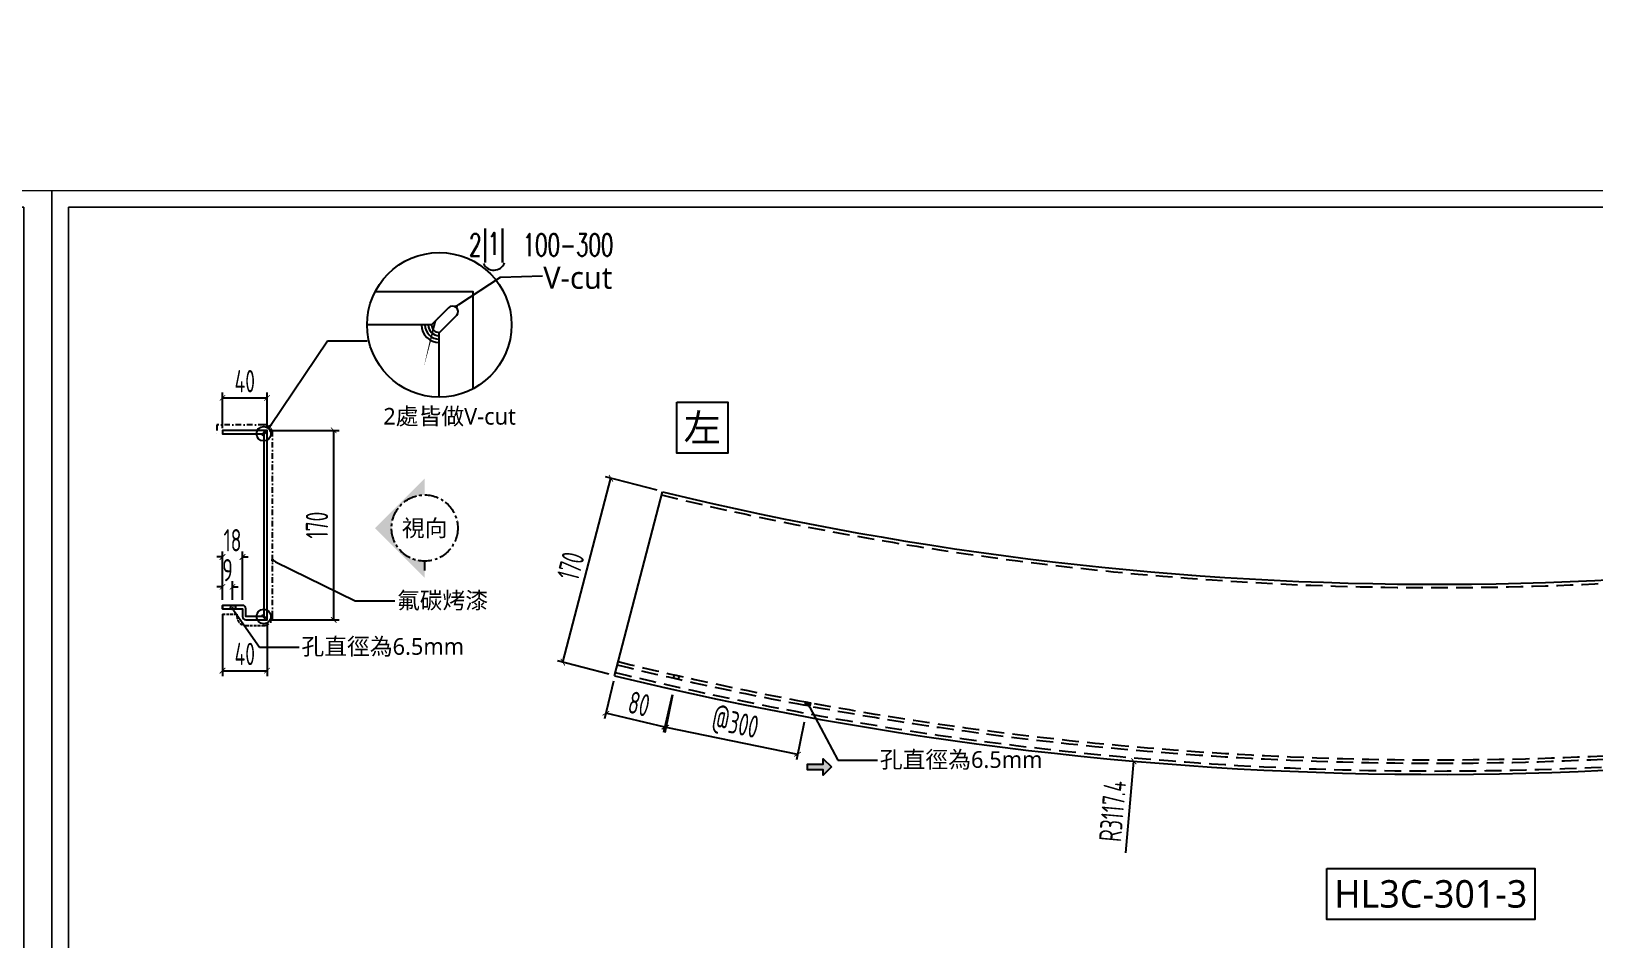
# Model space of a CAD drawing. Extents: x -3378 to 102197, y -3799 to 48702.
# Drawn here: x 26666 to 28068, y -1693 to -879 of the extents above; entities that cross this region are included whole.
import ezdxf
from ezdxf import colors
from ezdxf.entities.mleader import LeaderData, LeaderLine
from ezdxf.enums import TextEntityAlignment as Align
from ezdxf.math import Vec2, Vec3

# ---------------------------------------------------------------- set-up
doc = ezdxf.new("R2010")
doc.units = 0
doc.set_wipeout_variables(frame=1)
for name, pattern in [('CENTER', [2, 1.25, -0.25, 0.25, -0.25]), ('DASH', [0.35, 0.25, -0.1]), ('DASHDOT', [1, 0.5, -0.25, 0, -0.25]), ('HIDDEN', [0.375, 0.25, -0.125])]:
    doc.linetypes.add(name, pattern=pattern)
for name, color, linetype in [('BZ_标注', 4, 'Continuous'), ('DIM', 173, 'Continuous'), ('GM_ANNO_LABL', 4, 'Continuous'), ('GM_ANNO_TEXT', 7, 'Continuous'), ('噴塗面', 6, 'DASHDOT'), ('註解NOTE', 60, 'Continuous'), ('金屬面材 METAL PANEL', 2, 'Continuous'), ('隱藏線 HIDDEN', 8, 'HIDDEN')]:
    doc.layers.add(name, color=color, linetype=linetype)
doc.layers.add('GM_CNST', color=171, linetype='Continuous', lineweight=5, plot=False)
doc.styles.add('CHINESE', font='ros1.shx', dxfattribs={"width": 0.75, "bigfont": 'hztxt.shx'})
doc.styles.add('GM', font='')
doc.styles.get("Standard").update_dxf_attribs({"font": 'romans.shx', "bigfont": 'chinese.shx'})
doc.styles.get('GM').set_extended_font_data('Microsoft JhengHei')
doc.dimstyles.new('F-05', dxfattribs={"dimscale": 5, "dimtxt": 4, "dimasz": 1, "dimexe": 1, "dimexo": 1, "dimgap": 1, "dimtad": 1, "dimdec": 1, "dimzin": 12, "dimdsep": 46, "dimtxsty": 'CHINESE', "dimblk": 'ARCHTICK', "dimcen": 0, "dimclrd": 4, "dimclre": 4, "dimclrt": 1, "dimadec": 0, "dimazin": 3, "dimtfac": 1, "dimtdec": 1, "dimtix": 1, "dimtofl": 0, "dimtmove": 2, "dimatfit": 3, "dimfxl": 1, "dimtolj": 1, "dimtzin": 0, "dimarcsym": 0})

# ---------------------------------------------------------------- blocks, each defined once
blk = doc.blocks.new('TK')
at = {"lineweight": 0}
blk.add_3dface([(3.000000000000114, 4.999999999992838), (415, 4.999999999992838), (415, 293.999999999993), (3.000000000000114, 293.999999999993)], dxfattribs=at)
at = {"layer": 'GM_CNST'}
blk.add_lwpolyline([(3.000000000000114, 293.999999999993), (415, 293.999999999993), (415, 30.55267623773409), (3.000000000000114, 30.55267623773409)], close=True, dxfattribs=at)
at = {"layer": 'GM_CNST', "linetype": 'Continuous', "lineweight": 0}
blk.add_3dface([(420, -7.16227077646181e-12), (1.13686837721616e-13, -7.16227077646181e-12), (1.13686837721616e-13, 296.999999999993), (420, 296.999999999993)], dxfattribs=at)
at = {"layer": 'GM_ANNO_TEXT', "style": 'GM'}
for tag, height, p in [('繪圖者', 2.555267623773898, (109.2962297695686, 23.04775065600563)), ('比例尺', 2.555267623773897, (166.7122553317968, 23.04320999066124)), ('設計者', 2.555267623773898, (109.2962297695686, 9.56077626247145)), ('單位', 2.555267623773898, (138.4909817655589, 9.623054695839642)), ('日期', 2.555267623773897, (166.6151640072021, 9.446327627047253))]:
    blk.add_attdef(tag, text='', height=height, dxfattribs=at).set_placement(p, align=Align.CENTER)
for tag, height, p in [('業主', 2.555267623773898, (283.4335366898506, 26.37083240968798)), ('圖名', 2.555267623773897, (283.4757817988666, 9.138447862955331))]:
    blk.add_attdef(tag, text='', height=height, dxfattribs=at).set_placement(p, align=Align.MIDDLE_LEFT)
for p in [(389.4536763459182, 19.368876838853), (359.7766075519248, 12.56057818498823), (389.4536763459182, 13.69050434240501), (389.4536763459182, 8.012131843454085)]:
    blk.add_attdef('加工編號', text='', height=2.555267623773897, dxfattribs=at).set_placement(p, align=Align.MIDDLE)
blk = doc.blocks.new('_ArchTick')
at = {"color": 0, "linetype": 'ByBlock', "const_width": 0.15}
blk.add_lwpolyline([(-0.5, -0.5), (0.5, 0.5)], dxfattribs=at)
blk = doc.blocks.new('*D1423')
at = {"layer": 'Defpoints', "color": 0, "ltscale": 10, "transparency": 16777216}
for p in [(27186.3035254557, -1280.083989134069), (27232.5390957901, -1292.175132041215), (27189.39545671948, -1457.15298186493)]:
    blk.add_point(p, dxfattribs=at)
at = {"layer": 'DIM', "color": 4, "lineweight": -2, "ltscale": 10, "transparency": 16777216}
for p, q in [((27143.15988638507, -1445.061838957784), (27186.3035254557, -1280.083989134069)), ((27227.70176899649, -1290.91011445568), (27181.46619866207, -1278.818971548534)), ((27184.55812992586, -1455.887964279395), (27138.32255959145, -1443.796821372249))]:
    blk.add_line(p, q, dxfattribs=at)
at = {"layer": 'DIM', "color": 4, "lineweight": -2, "ltscale": 10, "transparency": 16777216, "xscale": 5, "yscale": 5, "zscale": 5}
for p, rotation in [((27186.3035254557, -1280.083989134069), 75.34468369098113), ((27143.15988638507, -1445.061838957784), 255.3446836909811)]:
    blk.add_blockref('_ArchTick', p, dxfattribs=dict(at, rotation=rotation))
at = {"layer": 'DIM', "color": 1, "ltscale": 10, "transparency": 16777216, "insert": (27150.21972553951, -1358.77786128932), "char_height": 20, "attachment_point": 5, "rotation": 75.34468369098113, "style": 'CHINESE'}
blk.add_mtext('\\A1;170', dxfattribs=at)
blk = doc.blocks.new('*U1306')
blk.add_wipeout([(-6.534498067916333, 1.5999999999998806), (6.534498067916335, 1.5999999999998806), (6.534498067916335, -1.5999999999999162), (-6.534498067916333, -1.5999999999999162)])
blk.add_lwpolyline([(-6.534498067916334, 1.599999999999872), (6.534498067916334, 1.599999999999872), (6.534498067916334, -1.599999999999925), (-6.534498067916334, -1.599999999999925)], close=True)
at = {"layer": 'GM_ANNO_TEXT', "ltscale": 0.3, "style": 'GM', "flags": 8}
blk.add_attdef('01', text='', height=1.725, dxfattribs=at).set_placement((2.220446049250313e-16, -2.509104035652854e-14), align=Align.MIDDLE_CENTER)
blk = doc.blocks.new('*D1425')
at = {"layer": 'Defpoints', "color": 0, "ltscale": 10, "transparency": 16777216}
for p in [(27926.94974592774, 1571.772891978322), (27655.55851344416, -1533.822876581991)]:
    blk.add_point(p, dxfattribs=at)
at = {"layer": 'DIM', "color": 4, "lineweight": -2, "ltscale": 10, "transparency": 16777216}
blk.add_line((27648.37639005451, -1616.009658387923), (27655.55851344416, -1533.822876581991), dxfattribs=at)
at = {"layer": 'DIM', "color": 4, "lineweight": -2, "ltscale": 10, "transparency": 16777216, "xscale": 5, "yscale": 5, "zscale": 5, "rotation": 85.00573428005329}
blk.add_blockref('_ArchTick', (27655.55851344416, -1533.822876581991), dxfattribs=at)
at = {"layer": 'DIM', "color": 1, "ltscale": 10, "transparency": 16777216, "insert": (27636.58912030646, -1578.591443947803), "char_height": 20, "attachment_point": 5, "rotation": 85.00573428005329, "style": 'CHINESE'}
blk.add_mtext('\\A1;R3117.4', dxfattribs=at)
blk = doc.blocks.new('*D1435')
at = {"layer": 'Defpoints', "color": 0, "ltscale": 10, "transparency": 16777216}
for p in [(26874.64152820777, -1237.117929313973), (26937.44426081052, -1237.117929313973), (26874.64152945817, -1407.117929192319)]:
    blk.add_point(p, dxfattribs=at)
at = {"layer": 'DIM', "color": 4, "lineweight": -2, "ltscale": 10, "transparency": 16777216}
for p, q in [((26879.64152820777, -1237.117929313973), (26942.44426081052, -1237.117929313973)), ((26937.44426081052, -1407.117929192319), (26937.44426081052, -1237.117929313973)), ((26879.64152945817, -1407.117929192319), (26942.44426081052, -1407.117929192319))]:
    blk.add_line(p, q, dxfattribs=at)
at = {"layer": 'DIM', "color": 4, "lineweight": -2, "ltscale": 10, "transparency": 16777216, "xscale": 5, "yscale": 5, "zscale": 5}
for p, rotation in [((26937.44426081052, -1237.117929313973), 90), ((26937.44426081052, -1407.117929192319), 270)]:
    blk.add_blockref('_ArchTick', p, dxfattribs=dict(at, rotation=rotation))
at = {"layer": 'DIM', "color": 1, "ltscale": 10, "transparency": 16777216, "insert": (26922.44426081051, -1322.117929253153), "char_height": 20, "attachment_point": 5, "rotation": 90, "style": 'CHINESE'}
blk.add_mtext('\\A1;170', dxfattribs=at)
blk = doc.blocks.new('*D1436')
at = {"layer": 'Defpoints', "color": 0, "ltscale": 10, "transparency": 16777216}
for p in [(26855.64088837004, -1350.691729351132), (26837.64152911172, -1394.117929476604), (26855.64088837004, -1394.117929476721)]:
    blk.add_point(p, dxfattribs=at)
at = {"layer": 'DIM', "color": 4, "lineweight": -2, "ltscale": 10, "transparency": 16777216}
for p, q in [((26837.64152911172, -1389.117929476604), (26837.64152911172, -1345.691729351132)), ((26855.64088837004, -1389.117929476721), (26855.64088837004, -1345.691729351132)), ((26837.64152911172, -1350.691729351132), (26832.64152911172, -1350.691729351132)), ((26855.64088837004, -1350.691729351132), (26860.64088837004, -1350.691729351132))]:
    blk.add_line(p, q, dxfattribs=at)
at = {"layer": 'DIM', "color": 4, "lineweight": -2, "ltscale": 10, "transparency": 16777216, "xscale": 5, "yscale": 5, "zscale": 5}
blk.add_blockref('_ArchTick', (26837.64152911172, -1350.691729351132), dxfattribs=at)
at = {"layer": 'DIM', "color": 4, "lineweight": -2, "ltscale": 10, "transparency": 16777216, "xscale": 5, "yscale": 5, "zscale": 5, "rotation": 180}
blk.add_blockref('_ArchTick', (26855.64088837004, -1350.691729351132), dxfattribs=at)
at = {"layer": 'DIM', "color": 1, "ltscale": 10, "transparency": 16777216, "insert": (26846.64120874088, -1335.691729351132), "char_height": 20, "attachment_point": 5, "style": 'CHINESE'}
blk.add_mtext('\\A1;18', dxfattribs=at)
blk = doc.blocks.new('*D1437')
at = {"layer": 'Defpoints', "color": 0, "ltscale": 10, "transparency": 16777216}
for p in [(26837.64152911172, -1397.117929476604), (26877.64152945817, -1404.117929167056), (26877.64152945817, -1452.661575947714)]:
    blk.add_point(p, dxfattribs=at)
at = {"layer": 'DIM', "color": 4, "lineweight": -2, "ltscale": 10, "transparency": 16777216}
for p, q in [((26837.64152911172, -1402.117929476604), (26837.64152911172, -1457.661575947714)), ((26877.64152945817, -1409.117929167056), (26877.64152945817, -1457.661575947714)), ((26837.64152911172, -1452.661575947714), (26877.64152945817, -1452.661575947714))]:
    blk.add_line(p, q, dxfattribs=at)
at = {"layer": 'DIM', "color": 4, "lineweight": -2, "ltscale": 10, "transparency": 16777216, "xscale": 5, "yscale": 5, "zscale": 5, "rotation": 180}
blk.add_blockref('_ArchTick', (26837.64152911172, -1452.661575947714), dxfattribs=at)
at = {"layer": 'DIM', "color": 4, "lineweight": -2, "ltscale": 10, "transparency": 16777216, "xscale": 5, "yscale": 5, "zscale": 5}
blk.add_blockref('_ArchTick', (26877.64152945817, -1452.661575947714), dxfattribs=at)
at = {"layer": 'DIM', "color": 1, "ltscale": 10, "transparency": 16777216, "insert": (26857.64152928495, -1437.661575947714), "char_height": 20, "attachment_point": 5, "style": 'CHINESE'}
blk.add_mtext('\\A1;40', dxfattribs=at)
blk = doc.blocks.new('*D1438')
at = {"layer": 'Defpoints', "color": 0, "ltscale": 10, "transparency": 16777216}
for p in [(26877.64152820776, -1208.020422185829), (26837.6415290456, -1240.117940739554), (26877.64152820776, -1240.117940434546)]:
    blk.add_point(p, dxfattribs=at)
at = {"layer": 'DIM', "color": 4, "lineweight": -2, "ltscale": 10, "transparency": 16777216}
for p, q in [((26837.6415290456, -1235.117940739554), (26837.6415290456, -1203.020422185829)), ((26877.64152820776, -1235.117940434546), (26877.64152820776, -1203.020422185829)), ((26837.6415290456, -1208.020422185829), (26877.64152820776, -1208.020422185829))]:
    blk.add_line(p, q, dxfattribs=at)
at = {"layer": 'DIM', "color": 4, "lineweight": -2, "ltscale": 10, "transparency": 16777216, "xscale": 5, "yscale": 5, "zscale": 5, "rotation": 180}
blk.add_blockref('_ArchTick', (26837.6415290456, -1208.020422185829), dxfattribs=at)
at = {"layer": 'DIM', "color": 4, "lineweight": -2, "ltscale": 10, "transparency": 16777216, "xscale": 5, "yscale": 5, "zscale": 5}
blk.add_blockref('_ArchTick', (26877.64152820776, -1208.020422185829), dxfattribs=at)
at = {"layer": 'DIM', "color": 1, "ltscale": 10, "transparency": 16777216, "insert": (26857.64152862668, -1193.020422185829), "char_height": 20, "attachment_point": 5, "style": 'CHINESE'}
blk.add_mtext('\\A1;40', dxfattribs=at)
blk = doc.blocks.new('*D1444')
at = {"layer": 'Defpoints', "color": 0, "ltscale": 10, "transparency": 16777216}
for p in [(27638.42401451368, 1077.505544492975), (27322.88621424701, -1944.396727977043)]:
    blk.add_point(p, dxfattribs=at)
at = {"layer": 'DIM', "color": 4, "lineweight": -2, "ltscale": 10, "transparency": 16777216}
blk.add_line((27314.37032293573, -2025.953331604059), (27322.88621424701, -1944.396727977043), dxfattribs=at)
at = {"layer": 'DIM', "color": 4, "lineweight": -2, "ltscale": 10, "transparency": 16777216, "xscale": 5, "yscale": 5, "zscale": 5, "rotation": 84.03895140592896}
blk.add_blockref('_ArchTick', (27322.88621424701, -1944.396727977043), dxfattribs=at)
at = {"layer": 'DIM', "color": 1, "ltscale": 10, "transparency": 16777216, "insert": (27303.19011601867, -1988.590208430381), "char_height": 20, "attachment_point": 5, "rotation": 84.03895140592896, "style": 'CHINESE'}
blk.add_mtext('\\A1;R3038.3', dxfattribs=at)
blk = doc.blocks.new('grtgr')
for radius in [1.584042603144189, 1.284042603144189, 0.9840426031441893, 0.6840426031441893]:
    blk.add_arc((-2.120944675029023, -2.121322955121286), radius, 180, 270)
at = {"layer": '金屬面材 METAL PANEL'}
blk.add_lwpolyline([(-2.120944675029023, -2.828492796979845), (-0.5512603310635313, -1.2585284927045, 0.9578394994002181), (-1.290812647901475, -0.5838730284012854), (-2.82798841240583, -2.121322955121286)], format="xyb", dxfattribs=at)
blk = doc.blocks.new('*U47')
blk.add_hatch(color=256).paths.add_polyline_path([(-4.455000178247246, 2.970000118836651), (-1.364242052659392e-12, -1.485000059407753), (-1.364242052659392e-12, 1.188033138532774e-07, -1), (-1.364242052659392e-12, 5.940000118868397), (-1.364242052659392e-12, 7.425000297089923)])
at = {"linetype": 'ByBlock', "ltscale": 3}
blk.add_lwpolyline([(0, 0), (-1.363237829287237e-12, -0.8234069894454672)], dxfattribs=at)
at = {"linetype": 'ByBlock'}
blk.add_circle((0, 2.970000000001846), 2.970000000001824, dxfattribs=at)
at = {"layer": 'GM_ANNO_TEXT', "style": 'GM'}
blk.add_attdef('圖號', text='', height=1.5, dxfattribs=at).set_placement((0, 2.970000000001846), align=Align.MIDDLE_CENTER)
blk = doc.blocks.new('_Dot')
at = {"color": 0, "linetype": 'ByBlock', "lineweight": -2}
blk.add_line((-0.5, 0), (-1, 0), dxfattribs=at)
at = {"color": 0, "linetype": 'ByBlock', "const_width": 0.5}
blk.add_lwpolyline([(-0.25, 0, 1), (0.25, 0, 1)], format="xyb", close=True, dxfattribs=at)
blk = doc.blocks.new('v_cut焊接')
at = {"layer": 'GM_ANNO_LABL', "color": 4, "linetype": 'ByBlock', "lineweight": -2}
blk.add_line((53.27862376102166, 78.57941650735211, 2.780114503727098e-06), (88.85489073143435, 78.57941650735211, 2.780114503727098e-06), dxfattribs=at)
at = {"layer": 'GM_ANNO_LABL', "color": 4, "ltscale": 10, "elevation": 2.780114503727098e-06}
blk.add_lwpolyline([(218.4422877395937, 180.2713290707461, 0, 0, 0), (318.8726603651485, 180.2713290707461, 0, 0, 0), (174.0918176661216, 180.2713290707461, 0, 0, 0), (153.7855509408382, 106.0928752786303, 5, 0, 0), (148.822993214344, 95.1453292571232, 0, 0, 0)], format="xyseb", dxfattribs=at)
at = {"layer": 'GM_ANNO_LABL', "linetype": 'ByBlock', "lineweight": -2, "elevation": 2.780114503727098e-06}
blk.add_lwpolyline([(171.2503963265281, 111.2044676241921), (208.5670882002632, 135.8167496220603), (246.4643342555592, 136.8238967579373)], dxfattribs=at)
at = {"layer": 'GM_ANNO_LABL', "color": 4, "linetype": 'ByBlock', "lineweight": -2, "elevation": 2.780114503727098e-06}
blk.add_lwpolyline([(2.371530220965724, 2.589507551959287), (53.27862376102166, 78.57941650735211)], dxfattribs=at)
at = {"layer": 'GM_ANNO_LABL', "color": 4, "ltscale": 5}
blk.add_arc((202.6939891563143, 152.3202513985407, 2.780114503727098e-06), 10.27816833128162, 204.9454560620991, 338.5694837546264, dxfattribs=at)
at = {"layer": '註解NOTE', "color": 4}
blk.add_circle((153.7010863623964, 92.9525940166559, 2.780114503727098e-06), 64.84619563096203, dxfattribs=at)
at = {"layer": '金屬面材 METAL PANEL'}
blk.add_line((146.6306489883373, 92.9525940166559, 2.780114503727098e-06), (88.85489073143435, 92.9525940166559, 2.780114503727098e-06), dxfattribs=at)
at = {"layer": '金屬面材 METAL PANEL', "elevation": 2.780114503727098e-06}
for points in [[(96.21170396942216, 122.9525940146768), (183.6972889043536, 122.9525940141457), (183.6974839830455, 35.46133191890021)], [(153.7010863623964, 28.10639838569386), (153.7010863623964, 85.88089559807031)]]:
    blk.add_lwpolyline(points, dxfattribs=at)
at = {"color": 1, "xscale": 10, "yscale": 10, "zscale": 10}
blk.add_blockref('grtgr', (174.9105331123956, 114.1658235678688, 2.780114503727098e-06), dxfattribs=at)
at = {"layer": 'GM_ANNO_LABL', "lineweight": -2}
for p, xscale, yscale, zscale, rotation in [((168.9794817126112, 109.2441240787148, 2.780114503727098e-06), 2.999999999999996, 2.999999999999996, 2.999999999999996, 220.8020621260712), ((1.201520310152773, 1.657806764734232), 2.999999999999998, 2.999999999999998, 2.999999999999998, 220.8020621260704)]:
    blk.add_blockref('_Dot', p, dxfattribs=dict(at, xscale=xscale, yscale=yscale, zscale=zscale, rotation=rotation))
at = {"layer": 'GM_ANNO_LABL', "color": 4, "ltscale": 5, "width": 0.65}
for s, p in [('2', (186.040050902795, 174.7024469624694, 2.780114503727098e-06)), ('|1|', (202.6502962760824, 175.6654414225586, 2.780114503727098e-06)), ('100-300', (269.2692309893955, 174.7024469624694, 2.780114503727098e-06))]:
    blk.add_text(s, height=20, dxfattribs=at).set_placement(p, align=Align.TOP_CENTER)
at = {"layer": 'GM_ANNO_LABL', "color": 4, "ltscale": 5, "insert": (247.0102641102167, 145.2874351706914, 2.780114503727098e-06), "char_height": 20, "attachment_point": 1}
blk.add_mtext('{\\fMicrosoft JhengHei UI Light|b0|i0|c136|p34;V-cut }', dxfattribs=at)
at = {"layer": 'GM_ANNO_LABL', "insert": (103.4625588430881, 18.44534670961093, 2.780114503727098e-06), "char_height": 15, "attachment_point": 1, "style": 'GM'}
blk.add_mtext('{\\fMicrosoft JhengHei UI Light|b0|i0|c136|p34;2處皆做V-cut}', dxfattribs=at)
blk = doc.blocks.new('*D1453')
at = {"layer": 'Defpoints', "color": 0, "ltscale": 10, "transparency": 16777216}
for p in [(26837.64152919671, -1377.500564508959), (26837.64152919671, -1394.117929476604), (26846.64120878321, -1394.117929476663)]:
    blk.add_point(p, dxfattribs=at)
at = {"layer": 'DIM', "color": 4, "lineweight": -2, "ltscale": 10, "transparency": 16777216}
for p, q in [((26837.64152919671, -1389.117929476604), (26837.64152919671, -1372.500564508959)), ((26846.64120878321, -1389.117929476663), (26846.64120878321, -1372.500564508959)), ((26837.64152919671, -1377.500564508959), (26832.64152919671, -1377.500564508959)), ((26846.64120878321, -1377.500564508959), (26851.64120878321, -1377.500564508959))]:
    blk.add_line(p, q, dxfattribs=at)
at = {"layer": 'DIM', "color": 4, "lineweight": -2, "ltscale": 10, "transparency": 16777216, "xscale": 5, "yscale": 5, "zscale": 5}
blk.add_blockref('_ArchTick', (26837.64152919671, -1377.500564508959), dxfattribs=at)
at = {"layer": 'DIM', "color": 4, "lineweight": -2, "ltscale": 10, "transparency": 16777216, "xscale": 5, "yscale": 5, "zscale": 5, "rotation": 180}
blk.add_blockref('_ArchTick', (26846.64120878321, -1377.500564508959), dxfattribs=at)
at = {"layer": 'DIM', "color": 1, "ltscale": 10, "transparency": 16777216, "insert": (26842.14136898996, -1362.500564508959), "char_height": 20, "attachment_point": 5, "style": 'CHINESE'}
blk.add_mtext('\\A1;9', dxfattribs=at)
blk = doc.blocks.new('*D1456')
at = {"layer": 'Defpoints', "color": 0, "ltscale": 10, "transparency": 16777216}
for p in [(27189.61019623229, -1457.205263641419), (27242.48456910043, -1469.589582386977), (27181.72601006547, -1490.866493436239)]:
    blk.add_point(p, dxfattribs=at)
at = {"layer": 'DIM', "color": 4, "lineweight": -2, "ltscale": 10, "transparency": 16777216}
for p, q in [((27188.46994766131, -1462.073511087509), (27180.58576149448, -1495.73474088233)), ((27241.34432052944, -1474.457829833067), (27233.46013436262, -1508.119059627888)), ((27234.6003829336, -1503.250812181796), (27181.72601006547, -1490.866493436239))]:
    blk.add_line(p, q, dxfattribs=at)
at = {"layer": 'DIM', "color": 4, "lineweight": -2, "ltscale": 10, "transparency": 16777216, "xscale": 5, "yscale": 5, "zscale": 5}
for p, rotation in [((27181.72601006547, -1490.866493436239), 166.8177225874039), ((27234.6003829336, -1503.250812181796), 346.8177225874039)]:
    blk.add_blockref('_ArchTick', p, dxfattribs=dict(at, rotation=rotation))
at = {"layer": 'DIM', "color": 1, "ltscale": 10, "transparency": 16777216, "insert": (27211.58394221249, -1482.453910470748), "char_height": 20, "attachment_point": 5, "rotation": 346.81772258740386, "style": 'CHINESE'}
blk.add_mtext('\\A1;80', dxfattribs=at)
blk = doc.blocks.new('*D1457')
at = {"layer": 'Defpoints', "color": 0, "ltscale": 10, "transparency": 16777216}
for p in [(27242.48456910043, -1469.589582386979), (27360.70114217926, -1493.800593932523), (27353.76738433014, -1527.656473516067)]:
    blk.add_point(p, dxfattribs=at)
at = {"layer": 'DIM', "color": 4, "lineweight": -2, "ltscale": 10, "transparency": 16777216}
for p, q in [((27241.48138093849, -1474.487910010949), (27234.54762308937, -1508.343789594493)), ((27359.69795401732, -1498.698921556492), (27352.7641961682, -1532.554801140037)), ((27235.55081125131, -1503.445461970523), (27353.76738433014, -1527.656473516067))]:
    blk.add_line(p, q, dxfattribs=at)
at = {"layer": 'DIM', "color": 4, "lineweight": -2, "ltscale": 10, "transparency": 16777216, "xscale": 5, "yscale": 5, "zscale": 5}
for p, rotation in [((27235.55081125131, -1503.445461970523), 168.4257514926234), ((27353.76738433014, -1527.656473516067), 348.4257514926234)]:
    blk.add_blockref('_ArchTick', p, dxfattribs=dict(at, rotation=rotation))
at = {"layer": 'DIM', "color": 1, "ltscale": 10, "transparency": 16777216, "insert": (27297.66866227654, -1500.855984871385), "char_height": 20, "attachment_point": 5, "rotation": 348.4257514926234, "style": 'CHINESE'}
blk.add_mtext('\\A1;@300', dxfattribs=at)
blk = doc.blocks.new('*U1274')
blk.add_wipeout([(-1.599643739945364, 1.5999999999998837), (1.599643739945364, 1.5999999999998837), (1.599643739945364, -1.599999999999913), (-1.599643739945364, -1.599999999999913)])
blk.add_lwpolyline([(-1.599643739945364, 1.599999999999884), (1.599643739945364, 1.599999999999884), (1.599643739945364, -1.599999999999913), (-1.599643739945364, -1.599999999999913)], close=True)
at = {"layer": 'GM_ANNO_TEXT', "ltscale": 0.3, "style": 'GM', "flags": 8}
blk.add_attdef('01', text='', height=1.725, dxfattribs=at).set_placement((2.220446049250313e-16, -2.509104035652854e-14), align=Align.MIDDLE_CENTER)
blk = doc.blocks.new('*U1468')
blk.add_hatch(color=256).paths.add_polyline_path([(-3.524958103184869e-15, -2.819966482547906e-15), (6.350000000000009, -6.349999999999992), (6.350000000000001, -2.159000000000014), (18.62252545143225, -2.158999999999993), (18.62252545143225, 2.15900000000005), (6.349999999999993, 2.159000000000029), (6.349999999999985, 6.350000000000009)])
at = {"color": 0, "linetype": 'Continuous'}
blk.add_lwpolyline([(-3.524958103184869e-15, -2.819966482547906e-15), (6.350000000000009, -6.349999999999992), (6.350000000000001, -2.159000000000014), (18.62252545143225, -2.158999999999993), (18.62252545143225, 2.15900000000005), (6.349999999999993, 2.159000000000029), (6.349999999999985, 6.350000000000009)], close=True, dxfattribs=at)

msp = doc.modelspace()

# ---------------------------------------------------------------- linework, layer by layer
at = {"color": 6, "linetype": 'DASH', "ltscale": 10}
msp.add_lwpolyline([(26837.64152903145, -1402.117929391621), (26850.64088837006, -1402.117929821252), (26850.64088837006, -1404.117929340877, 0.4142135650922348), (26858.64088844432, -1412.117929340864), (26874.64152953243, -1412.117929192318)], format="xyb", dxfattribs=at)
at = {"layer": '噴塗面', "ltscale": 10}
msp.add_lwpolyline([(26874.64152950458, -1412.117929192318, 0.4141583076441108), (26882.64152931584, -1404.119438331219), (26882.64152820765, -1240.1028043959, 0.4113566330139392), (26874.65665308078, -1232.117929314009), (26832.64152905654, -1232.117929214994), (26832.64152903923, -1240.117929223055)], format="xyb", dxfattribs=at)
at = {"layer": '註解NOTE'}
for centre in [(26874.64152820779, -1240.117929313972), (26874.64115117773, -1404.117934415757)]:
    msp.add_circle(centre, 6.484619563096203, dxfattribs=at)
at = {"layer": '金屬面材 METAL PANEL'}
msp.add_line((27189.39545671948, -1457.152981864929), (27232.5390957901, -1292.175132041215), dxfattribs=at)
msp.add_lwpolyline([(26837.6415290456, -1240.117929233878), (26837.64152904572, -1240.117929233878), (26837.6415290456, -1240.117929233878), (26874.64152820776, -1240.117929313972), (26874.64152945817, -1404.117929192318), (26858.64088837006, -1404.117929340864), (26858.64088837006, -1397.117929476721, 0.4142135623708625), (26855.64088837006, -1394.117929476721), (26837.64152919636, -1394.117929476604), (26837.64152911172, -1397.117929391621), (26837.64152903873, -1397.117929391621), (26837.64152919636, -1394.117929476604), (26837.64152919671, -1394.117929476604), (26837.64152911172, -1397.117929476604), (26855.64088837006, -1397.117929476721), (26855.64088837006, -1404.117929340864, 0.4142135650920353), (26858.64088839788, -1407.117929340864), (26877.64152948105, -1407.117929164468), (26877.64152818488, -1237.117929321043), (26837.64152904572, -1237.117929226777), (26837.6415290456, -1240.117929233878), (26837.64152904537, -1240.117929233878), (26837.6415290456, -1240.117940739554)], format="xyb", dxfattribs=at)
for points in [[(26844.98174789144, -1394.117925227776), (26849.30001989144, -1394.117925227776), (26849.29522181144, -1397.094929416526), (26844.97694981144, -1397.094929416526)], [(27243.22699696925, -1456.456774715783), (27247.44041703122, -1457.402588887511), (27246.78369390735, -1460.306257549733), (27242.57027384539, -1459.360443378006)], [(27361.19223609024, -1480.65395651468), (27365.43134132329, -1481.477036030348), (27364.85920257615, -1484.398548346842), (27360.62009734311, -1483.57546883117)]]:
    msp.add_lwpolyline(points, close=True, dxfattribs=at)
for radius, start, end in [(2946.931359110999, 256.3707335556484, 284.0017177908481), (3117.431359110999, 256.3146108438389, 284.0506681538231)]:
    msp.add_arc((27926.94974592789, 1571.772891978617), radius, start, end, dxfattribs=at)
at = {"layer": '隱藏線 HIDDEN', "color": 255, "linetype": 'HIDDEN', "ltscale": 60}
for radius, start, end in [(2949.931359110999, 256.3651922395115, 284.0017177908481), (3107.431359110999, 256.3177324601377, 284.0476471969097), (3104.431359110999, 256.3186728662476, 284.0467371147446), (3114.431359110999, 256.3146108438389, 284.0506681538231)]:
    msp.add_arc((27926.94974592789, 1571.772891978617), radius, start, end, dxfattribs=at)

# ---------------------------------------------------------------- block references
at = {"xscale": 5, "yscale": 5, "zscale": 5}
for p in [(24584.41839845298, -2506.983101784423), (26684.41839845298, -2506.983101784423)]:
    msp.add_blockref('TK', p, dxfattribs=at)
at = {"color": 1}
msp.add_blockref('grtgr', (26876.76247288279, -1237.996606358851), dxfattribs=at)
at = {"color": 1, "xscale": -1, "rotation": 180}
msp.add_blockref('grtgr', (26876.7624741332, -1406.239252147439), dxfattribs=at)
at = {"layer": 'BZ_标注', "xscale": -1.15794349234784, "yscale": 1.157943492362392, "zscale": 1.157943492357573}
msp.add_blockref('*U1468', (27384.19965259919, -1539.028185209569), dxfattribs=at)
at = {"layer": 'DIM', "ltscale": 10}
msp.add_blockref('v_cut焊接', (26878.50563034878, -1235.44714687677), dxfattribs=at)
at = {"layer": 'GM_ANNO_LABL', "linetype": 'CENTER', "xscale": 10, "yscale": 10, "zscale": 10}
msp.add_blockref('*U47', (27019.08566757017, -1354.442168054873), dxfattribs=at).add_auto_attribs({'圖號': '視向'})

# ---------------------------------------------------------------- dimensions: what is measured, and where the dimension line sits
at = {"layer": 'DIM', "ltscale": 10}
dim = msp.add_radius_dim(center=(27638.42401451368, 1077.505544492975), mpoint=(27322.88621424701, -1944.396727977043), dimstyle='F-05', dxfattribs=at)
dim.commit()
dim.dimension.update_dxf_attribs({"geometry": '*D1444', "text_midpoint": (27303.19011601867, -1988.590208430381)})
for base, p1, p2, picture, middle in [((26877.64152820776, -1208.020422185829), (26837.6415290456, -1240.117940739554), (26877.64152820776, -1240.117940434546), '*D1438', (26857.64152862668, -1193.020422185829)), ((26855.64088837004, -1350.691729351132), (26837.64152911172, -1394.117929476604), (26855.64088837004, -1394.117929476721), '*D1436', (26846.64120874088, -1335.691729351132)), ((26837.64152919671, -1377.500564508959), (26846.64120878321, -1394.117929476663), (26837.64152919671, -1394.117929476604), '*D1453', (26842.14136898996, -1362.500564508959)), ((26877.64152945817, -1452.661575947714), (26837.64152911172, -1397.117929476604), (26877.64152945817, -1404.117929167056), '*D1437', (26857.64152928495, -1437.661575947714))]:
    dim = msp.add_linear_dim(base=base, p1=p1, p2=p2, dimstyle='F-05', dxfattribs=at)
    dim.commit()
    dim.dimension.update_dxf_attribs({"geometry": picture, "text_midpoint": middle})
dim = msp.add_linear_dim(base=(26937.44426081052, -1237.117929313973), p1=(26874.64152945816, -1407.117929192318), p2=(26874.64152820775, -1237.117929313972), angle=90, dimstyle='F-05', dxfattribs=at)
dim.commit()
dim.dimension.update_dxf_attribs({"geometry": '*D1435', "text_midpoint": (26922.44426081051, -1322.117929253153)})
for p1, p2, distance, text, picture, middle in [((27189.39545671948, -1457.152981864929), (27232.5390957901, -1292.175132041215), 47.79041432074307, '170', '*D1423', (27150.21972553951, -1358.77786128932)), ((27242.48456910043, -1469.589582386978), (27189.61019623229, -1457.205263641419), 34.57222559819853, '80', '*D1456', (27211.58394221249, -1482.453910470748)), ((27242.48456910043, -1469.589582386978), (27360.70114217926, -1493.800593932523), -34.558610797970964, '@300', '*D1457', (27297.66866227654, -1500.855984871385))]:
    dim = msp.add_aligned_dim(p1=p1, p2=p2, distance=distance, text=text, dimstyle='F-05', dxfattribs=at)
    dim.commit()
    dim.dimension.update_dxf_attribs({"geometry": picture, "text_midpoint": middle})

# ---------------------------------------------------------------- leaders
at = {"layer": 'GM_ANNO_LABL'}
ml = msp.add_multileader_mtext('Standard', dxfattribs=at)
ml.set_content('{\\fMicrosoft JhengHei|b0|i0|c136|p34;氟碳烤漆}', color=256, style='GM')
ml.set_leader_properties()
ml.set_arrow_properties(name='DOT')
ml.build(insert=Vec2(0, 0))
ml.multileader.update_dxf_attribs({"arrow_head_size": 3})
ctx = ml.context
ctx.base_point, ctx.char_height, ctx.arrow_head_size, ctx.plane_origin = Vec3(26992.27632937896, -1390.123603956254, 2.638170786780451e-05), 15, 3, Vec3(26954.83181565681, -1596.292847319648, 2.638170786780451e-05)
notes = []
notes.append((ctx, [(0, (1, 1, 0), (26956.70006240855, -1390.123603956254, 2.638170786780451e-05), (1, 0), 35.57626697041223, [(0, [(26882.64152897469, -1353.628143326234, 2.638170786780451e-05)], 0, [])])]))
ctx.mtext.insert, ctx.mtext.flow_direction = Vec3(26994.27632937896, -1382.066793110547, 2.638170786780451e-05), 5
ml = msp.add_multileader_mtext('Standard', dxfattribs=at)
ml.set_content('{\\fMicrosoft JhengHei|b0|i0|c136|p34;孔直徑為}6{\\fMicrosoft JhengHei|b0|i0|c136|p34;.5mm}', color=256, style='GM')
ml.set_leader_properties()
ml.set_arrow_properties(name='DOT')
ml.build(insert=Vec2(0, 0))
ml.multileader.update_dxf_attribs({"arrow_head_size": 3})
ctx = ml.context
ctx.base_point, ctx.char_height, ctx.arrow_head_size, ctx.plane_origin = Vec3(26906.48262923588, -1431.469329517047), 15, 3, Vec3(27018.76181087079, -1437.85284937221)
notes.append((ctx, [(0, (1, 1, 0), (26870.90636226547, -1431.469329517047), (1, 0), 35.57626697041223, [(0, [(26846.64120874089, -1397.117929476663)], 0, [])])]))
ctx.mtext.insert, ctx.mtext.flow_direction = Vec3(26908.48262923588, -1423.422202338223), 5
ml = msp.add_multileader_mtext('Standard', dxfattribs=at)
ml.set_content('{\\fMicrosoft JhengHei|b0|i0|c136|p34;孔直徑為}6{\\fMicrosoft JhengHei|b0|i0|c136|p34;.5mm}', color=256, style='GM')
ml.set_leader_properties()
ml.set_arrow_properties(name='DOT')
ml.build(insert=Vec2(0, 0))
ml.multileader.update_dxf_attribs({"arrow_head_size": 3})
ctx = ml.context
ctx.base_point, ctx.char_height, ctx.arrow_head_size, ctx.plane_origin = Vec3(27425.65030214061, -1532.90924578876), 15, 3, Vec3(27537.92948377552, -1539.292765643922)
notes.append((ctx, [(0, (1, 1, 0), (27390.0740351702, -1532.90924578876), (1, 0), 35.57626697041223, [(0, [(27363.02571939885, -1482.526252431368)], 0, [])])]))
ctx.mtext.insert, ctx.mtext.flow_direction = Vec3(27427.65030214061, -1524.862118609935), 5
for ctx, leaders in notes:
    for number, flags, end, landing, length, lines in leaders:
        leader = LeaderData()
        leader.index, (leader.has_last_leader_line, leader.has_dogleg_vector, leader.attachment_direction) = number, flags
        leader.last_leader_point, leader.dogleg_vector, leader.dogleg_length = Vec3(end), Vec3(landing), length
        for number, points, colour, breaks in lines:
            line = LeaderLine()
            line.index, line.vertices, line.color, line.breaks = number, Vec3.list(points), colors.encode_raw_color(colour), breaks
            leader.lines.append(line)
        ctx.leaders.append(leader)

# ---------------------------------------------------------------- next in the draw order: block references
at = {"layer": 'GM_ANNO_LABL', "ltscale": 0.3, "xscale": 14.28571431275816, "yscale": 14.28571431275816, "zscale": 14.28571431275816}
for name, p, values in [('*U1274', (27268.28442226849, -1234.830479236934), {'01': '左'}), ('*U1306', (27922.11385511939, -1652.86644636147), {'01': 'HL3C-301-3'})]:
    msp.add_blockref(name, p, dxfattribs=at).add_auto_attribs(values)

# ---------------------------------------------------------------- next in the draw order: dimensions: what is measured, and where the dimension line sits
at = {"layer": 'DIM', "ltscale": 10}
dim = msp.add_radius_dim(center=(27926.94974592774, 1571.772891978322), mpoint=(27655.55851344416, -1533.822876581991), dimstyle='F-05', dxfattribs=at)
dim.commit()
dim.dimension.update_dxf_attribs({"geometry": '*D1425', "text_midpoint": (27636.58912030646, -1578.591443947803)})

doc.saveas('drawing.dxf')
